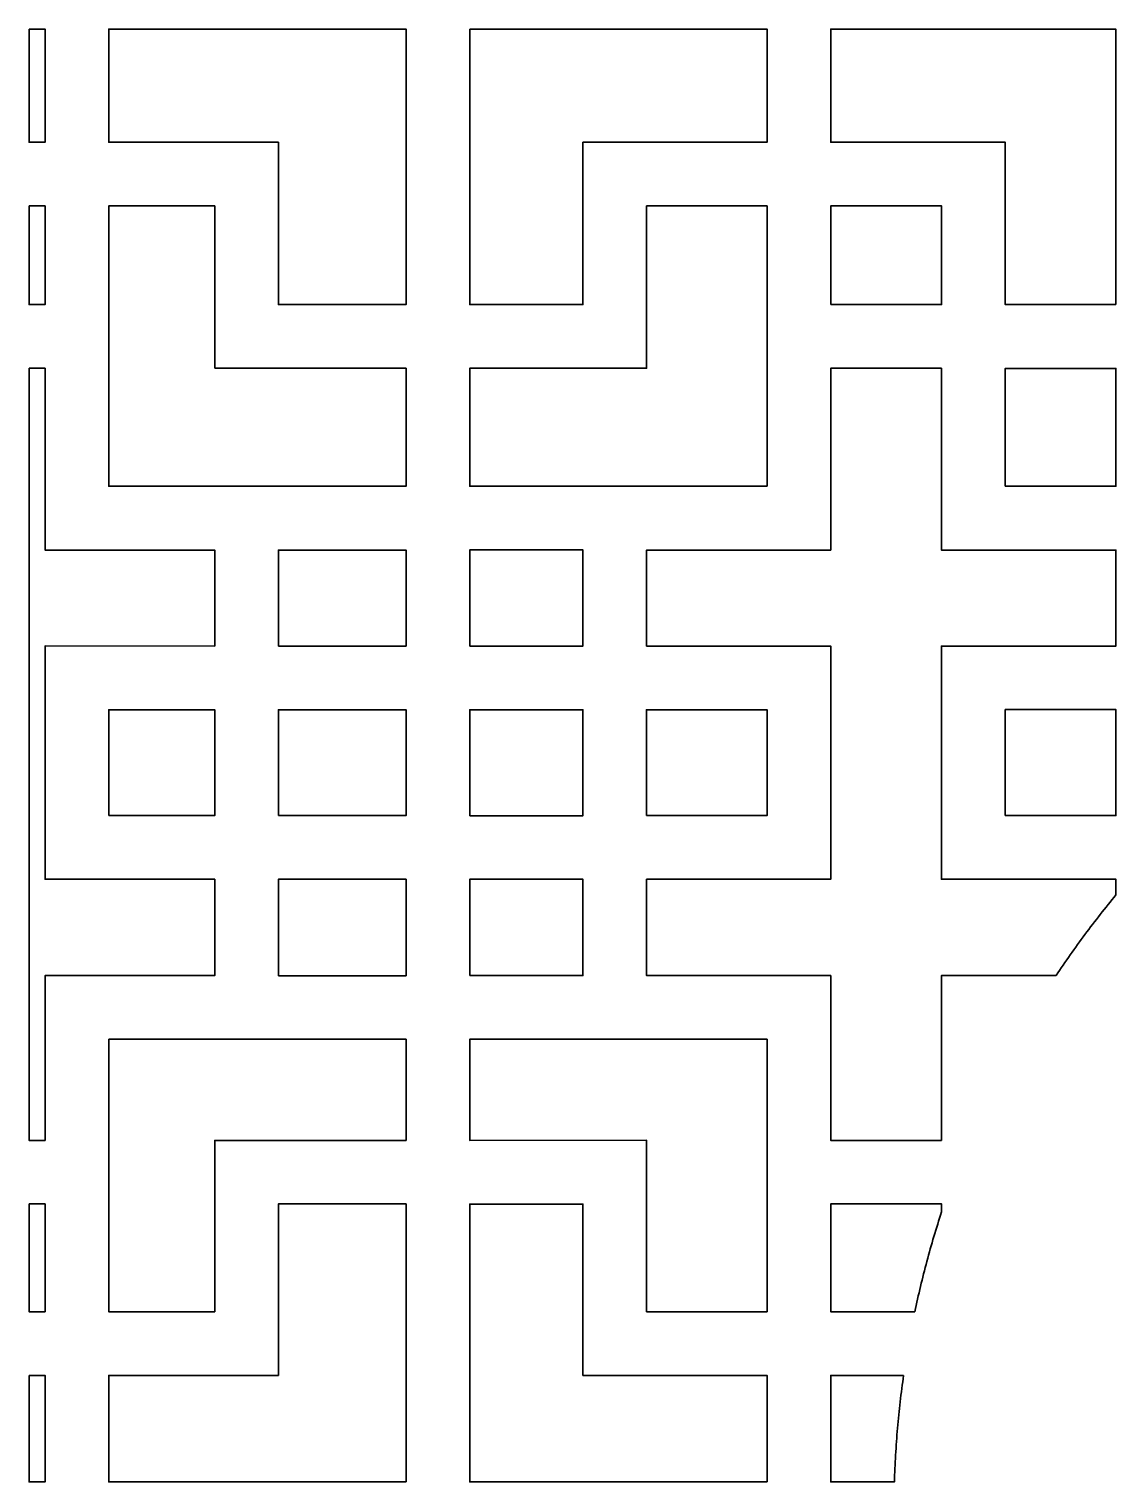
# Model space of a CAD drawing. Header units: centimetres. Extents: x 24 to 482, y -156 to 120.
# Drawn here: x 143.59 to 174.31, y -17.91 to 23.15 of the extents above; entities that cross this region are included whole.
import ezdxf

# ---------------------------------------------------------------- set-up
doc = ezdxf.new("R2010")
doc.units = ezdxf.units.CM
doc.header["$MEASUREMENT"] = 0
doc.layers.add('layer 1', color=7, linetype='Continuous')

msp = doc.modelspace()

# ---------------------------------------------------------------- linework, layer by layer
at = {"layer": 'layer 1', "color": 250, "lineweight": 35}
for points, knots in [([(143.58582, 23.15496), (143.58582, 23.15496), (143.58582, 19.95496), (143.58582, 19.95496), (143.58582, 19.95496), (143.58582, 19.95496), (144.03832, 19.95496), (144.03832, 19.95496), (144.03832, 19.95496), (144.03832, 19.95496), (144.03832, 23.15496), (144.03832, 23.15496), (144.03832, 23.15496), (144.03832, 23.15496), (143.58582, 23.15496), (143.58582, 23.15496)], [0, 0, 0, 0, 0.2, 0.2, 0.2, 0.2, 0.4, 0.4, 0.4, 0.4, 0.6, 0.6, 0.6, 0.6, 1, 1, 1, 1]), ([(150.63332, 19.95496), (150.63332, 19.95496), (150.63332, 15.36496), (150.63332, 15.36496), (150.63332, 15.36496), (150.63332, 15.36496), (154.24332, 15.36496), (154.24332, 15.36496), (154.24332, 15.36496), (154.24332, 15.36496), (154.24332, 23.15496), (154.24332, 23.15496), (154.24332, 23.15496), (154.24332, 23.15496), (145.84082, 23.15496), (145.84082, 23.15496), (145.84082, 23.15496), (145.84082, 23.15496), (145.84082, 19.95496), (145.84082, 19.95496), (145.84082, 19.95496), (145.84082, 19.95496), (150.63332, 19.95496), (150.63332, 19.95496)], [0, 0, 0, 0, 0.14285714, 0.14285714, 0.14285714, 0.14285714, 0.28571429, 0.28571429, 0.28571429, 0.28571429, 0.42857143, 0.42857143, 0.42857143, 0.42857143, 0.57142857, 0.57142857, 0.57142857, 0.57142857, 0.71428571, 0.71428571, 0.71428571, 0.71428571, 1, 1, 1, 1]), ([(156.04582, 23.15496), (156.04582, 23.15496), (156.04582, 15.36496), (156.04582, 15.36496), (156.04582, 15.36496), (156.04582, 15.36496), (159.24331, 15.36496), (159.24331, 15.36496), (159.24331, 15.36496), (159.24331, 15.36496), (159.24331, 19.95496), (159.24331, 19.95496), (159.24331, 19.95496), (159.24331, 19.95496), (164.45082, 19.95496), (164.45082, 19.95496), (164.45082, 19.95496), (164.45082, 19.95496), (164.45082, 23.15496), (164.45082, 23.15496), (164.45082, 23.15496), (164.45082, 23.15496), (156.04582, 23.15496), (156.04582, 23.15496)], [0, 0, 0, 0, 0.14285714, 0.14285714, 0.14285714, 0.14285714, 0.28571429, 0.28571429, 0.28571429, 0.28571429, 0.42857143, 0.42857143, 0.42857143, 0.42857143, 0.57142857, 0.57142857, 0.57142857, 0.57142857, 0.71428571, 0.71428571, 0.71428571, 0.71428571, 1, 1, 1, 1]), ([(174.30832, 15.36746), (174.30832, 15.36746), (171.18332, 15.36746), (171.18332, 15.36746), (171.18332, 15.36746), (171.18332, 15.36746), (171.18332, 19.95496), (171.18332, 19.95496), (171.18332, 19.95496), (171.18332, 19.95496), (166.25082, 19.95496), (166.25082, 19.95496), (166.25082, 19.95496), (166.25082, 19.95496), (166.25082, 23.15496), (166.25082, 23.15496), (166.25082, 23.15496), (166.25082, 23.15496), (174.30832, 23.15496), (174.30832, 23.15496), (174.30832, 23.15496), (174.30832, 23.15496), (174.30832, 15.36746), (174.30832, 15.36746)], [0, 0, 0, 0, 0.14285714, 0.14285714, 0.14285714, 0.14285714, 0.28571429, 0.28571429, 0.28571429, 0.28571429, 0.42857143, 0.42857143, 0.42857143, 0.42857143, 0.57142857, 0.57142857, 0.57142857, 0.57142857, 0.71428571, 0.71428571, 0.71428571, 0.71428571, 1, 1, 1, 1]), ([(143.58582, 18.15496), (143.58582, 18.15496), (143.58582, 15.36746), (143.58582, 15.36746), (143.58582, 15.36746), (143.58582, 15.36746), (144.04082, 15.36746), (144.04082, 15.36746), (144.04082, 15.36746), (144.04082, 15.36746), (144.04082, 18.15496), (144.04082, 18.15496), (144.04082, 18.15496), (144.04082, 18.15496), (143.58582, 18.15496), (143.58582, 18.15496)], [0, 0, 0, 0, 0.2, 0.2, 0.2, 0.2, 0.4, 0.4, 0.4, 0.4, 0.6, 0.6, 0.6, 0.6, 1, 1, 1, 1]), ([(148.83581, 13.56746), (148.83581, 13.56746), (148.83581, 18.15496), (148.83581, 18.15496), (148.83581, 18.15496), (148.83581, 18.15496), (145.83832, 18.15496), (145.83832, 18.15496), (145.83832, 18.15496), (145.83832, 18.15496), (145.83832, 10.22996), (145.83832, 10.22996), (145.83832, 10.22996), (145.83832, 10.22996), (154.24582, 10.22996), (154.24582, 10.22996), (154.24582, 10.22996), (154.24582, 10.22996), (154.24582, 13.56746), (154.24582, 13.56746), (154.24582, 13.56746), (154.24582, 13.56746), (148.83581, 13.56746), (148.83581, 13.56746)], [0, 0, 0, 0, 0.14285714, 0.14285714, 0.14285714, 0.14285714, 0.28571429, 0.28571429, 0.28571429, 0.28571429, 0.42857143, 0.42857143, 0.42857143, 0.42857143, 0.57142857, 0.57142857, 0.57142857, 0.57142857, 0.71428571, 0.71428571, 0.71428571, 0.71428571, 1, 1, 1, 1]), ([(164.44832, 10.22996), (164.44832, 10.22996), (156.04582, 10.22996), (156.04582, 10.22996), (156.04582, 10.22996), (156.04582, 10.22996), (156.04582, 13.56746), (156.04582, 13.56746), (156.04582, 13.56746), (156.04582, 13.56746), (161.04582, 13.56746), (161.04582, 13.56746), (161.04582, 13.56746), (161.04582, 13.56746), (161.04582, 18.15496), (161.04582, 18.15496), (161.04582, 18.15496), (161.04582, 18.15496), (164.44832, 18.15496), (164.44832, 18.15496), (164.44832, 18.15496), (164.44832, 18.15496), (164.44832, 10.22996), (164.44832, 10.22996)], [0, 0, 0, 0, 0.14285714, 0.14285714, 0.14285714, 0.14285714, 0.28571429, 0.28571429, 0.28571429, 0.28571429, 0.42857143, 0.42857143, 0.42857143, 0.42857143, 0.57142857, 0.57142857, 0.57142857, 0.57142857, 0.71428571, 0.71428571, 0.71428571, 0.71428571, 1, 1, 1, 1]), ([(166.25082, 15.36496), (166.25082, 15.36496), (169.38332, 15.36496), (169.38332, 15.36496), (169.38332, 15.36496), (169.38332, 15.36496), (169.38332, 18.15496), (169.38332, 18.15496), (169.38332, 18.15496), (169.38332, 18.15496), (166.25082, 18.15496), (166.25082, 18.15496), (166.25082, 18.15496), (166.25082, 18.15496), (166.25082, 15.36496), (166.25082, 15.36496)], [0, 0, 0, 0, 0.2, 0.2, 0.2, 0.2, 0.4, 0.4, 0.4, 0.4, 0.6, 0.6, 0.6, 0.6, 1, 1, 1, 1]), ([(143.58582, 13.56496), (143.58582, 13.56496), (144.03832, 13.56496), (144.03832, 13.56496), (144.03832, 13.56496), (144.03832, 13.56496), (144.03832, 8.42746), (144.03832, 8.42746), (144.03832, 8.42746), (144.03832, 8.42746), (148.83581, 8.42746), (148.83581, 8.42746), (148.83581, 8.42746), (148.83581, 8.42746), (148.83581, 5.71496), (148.83581, 5.71496), (148.83581, 5.71496), (148.83581, 5.71496), (144.03832, 5.71746), (144.03832, 5.71746), (144.03832, 5.71746), (144.03832, 5.71746), (144.03832, -0.87754), (144.03832, -0.87754), (144.03832, -0.87754), (144.03832, -0.87754), (148.83581, -0.87754), (148.83581, -0.87754), (148.83581, -0.87754), (148.83581, -0.87754), (148.83581, -3.59754), (148.83581, -3.59754), (148.83581, -3.59754), (148.83581, -3.59754), (144.03832, -3.59754), (144.03832, -3.59754), (144.03832, -3.59754), (144.03832, -3.59754), (144.03832, -8.26004), (144.03832, -8.26004), (144.03832, -8.26004), (144.03832, -8.26004), (143.58582, -8.26004), (143.58582, -8.26004), (143.58582, -8.26004), (143.58582, -8.26004), (143.58582, 13.56496), (143.58582, 13.56496)], [0, 0, 0, 0, 0.07692308, 0.07692308, 0.07692308, 0.07692308, 0.15384615, 0.15384615, 0.15384615, 0.15384615, 0.23076923, 0.23076923, 0.23076923, 0.23076923, 0.30769231, 0.30769231, 0.30769231, 0.30769231, 0.38461538, 0.38461538, 0.38461538, 0.38461538, 0.46153846, 0.46153846, 0.46153846, 0.46153846, 0.53846154, 0.53846154, 0.53846154, 0.53846154, 0.61538462, 0.61538462, 0.61538462, 0.61538462, 0.69230769, 0.69230769, 0.69230769, 0.69230769, 0.76923077, 0.76923077, 0.76923077, 0.76923077, 0.84615385, 0.84615385, 0.84615385, 0.84615385, 1, 1, 1, 1]), ([(172.62082, -3.60004), (172.62082, -3.60004), (169.37832, -3.59754), (169.37832, -3.59754), (169.37832, -3.59754), (169.37832, -3.59754), (169.37832, -8.26004), (169.37832, -8.26004), (169.37832, -8.26004), (169.37832, -8.26004), (166.25082, -8.26004), (166.25082, -8.26004), (166.25082, -8.26004), (166.25082, -8.26004), (166.25082, -3.59754), (166.25082, -3.59754), (166.25082, -3.59754), (166.25082, -3.59754), (161.04582, -3.60004), (161.04582, -3.60004), (161.04582, -3.60004), (161.04582, -3.60004), (161.04582, -0.87754), (161.04582, -0.87754), (161.04582, -0.87754), (161.04582, -0.87754), (166.25082, -0.87754), (166.25082, -0.87754), (166.25082, -0.87754), (166.25082, -0.87754), (166.25082, 5.71496), (166.25082, 5.71496), (166.25082, 5.71496), (166.25082, 5.71496), (161.04582, 5.71496), (161.04582, 5.71496), (161.04582, 5.71496), (161.04582, 5.71496), (161.04582, 8.42746), (161.04582, 8.42746), (161.04582, 8.42746), (161.04582, 8.42746), (166.25082, 8.42746), (166.25082, 8.42746), (166.25082, 8.42746), (166.25082, 8.42746), (166.25082, 13.56496), (166.25082, 13.56496), (166.25082, 13.56496), (166.25082, 13.56496), (169.37832, 13.56496), (169.37832, 13.56496), (169.37832, 13.56496), (169.37832, 13.56496), (169.37832, 8.42746), (169.37832, 8.42746), (169.37832, 8.42746), (169.37832, 8.42746), (174.31332, 8.42746), (174.31332, 8.42746), (174.31332, 8.42746), (174.31332, 8.42746), (174.31332, 5.71496), (174.31332, 5.71496), (174.31332, 5.71496), (174.31332, 5.71496), (169.37832, 5.71496), (169.37832, 5.71496), (169.37832, 5.71496), (169.37832, 5.71496), (169.37832, -0.87754), (169.37832, -0.87754), (169.37832, -0.87754), (169.37832, -0.87754), (174.31332, -0.87754), (174.31332, -0.87754), (174.31332, -0.87754), (174.31332, -0.87754), (174.31332, -1.31754), (174.31332, -1.31754), (174.31332, -1.31754), (174.31332, -1.31754), (174.31332, -1.31754), (174.31332, -1.31754), (174.31332, -1.31754), (174.31332, -1.31754), (174.25832, -1.38504), (174.25832, -1.38504), (174.25832, -1.38504), (174.25832, -1.38504), (174.20082, -1.45504), (174.20082, -1.45504), (174.20082, -1.45504), (174.20082, -1.45504), (174.14582, -1.52254), (174.14582, -1.52254), (174.14582, -1.52254), (174.14582, -1.52254), (174.09082, -1.59254), (174.09082, -1.59254), (174.09082, -1.59254), (174.09082, -1.59254), (174.03582, -1.66254), (174.03582, -1.66254), (174.03582, -1.66254), (174.03582, -1.66254), (173.97832, -1.73254), (173.97832, -1.73254), (173.97832, -1.73254), (173.97832, -1.73254), (173.92331, -1.80004), (173.92331, -1.80004), (173.92331, -1.80004), (173.92331, -1.80004), (173.86832, -1.87004), (173.86832, -1.87004), (173.86832, -1.87004), (173.86832, -1.87004), (173.81582, -1.94004), (173.81582, -1.94004), (173.81582, -1.94004), (173.81582, -1.94004), (173.76081, -2.01004), (173.76081, -2.01004), (173.76081, -2.01004), (173.76081, -2.01004), (173.70582, -2.08254), (173.70582, -2.08254), (173.70582, -2.08254), (173.70582, -2.08254), (173.65332, -2.15254), (173.65332, -2.15254), (173.65332, -2.15254), (173.65332, -2.15254), (173.59832, -2.22254), (173.59832, -2.22254), (173.59832, -2.22254), (173.59832, -2.22254), (173.54582, -2.29254), (173.54582, -2.29254), (173.54582, -2.29254), (173.54582, -2.29254), (173.49082, -2.36504), (173.49082, -2.36504), (173.49082, -2.36504), (173.49082, -2.36504), (173.43832, -2.43504), (173.43832, -2.43504), (173.43832, -2.43504), (173.43832, -2.43504), (173.38582, -2.50754), (173.38582, -2.50754), (173.38582, -2.50754), (173.38582, -2.50754), (173.33332, -2.58004), (173.33332, -2.58004), (173.33332, -2.58004), (173.33332, -2.58004), (173.28082, -2.65004), (173.28082, -2.65004), (173.28082, -2.65004), (173.28082, -2.65004), (173.22832, -2.72254), (173.22832, -2.72254), (173.22832, -2.72254), (173.22832, -2.72254), (173.17582, -2.79504), (173.17582, -2.79504), (173.17582, -2.79504), (173.17582, -2.79504), (173.12581, -2.86754), (173.12581, -2.86754), (173.12581, -2.86754), (173.12581, -2.86754), (173.07332, -2.94004), (173.07332, -2.94004), (173.07332, -2.94004), (173.07332, -2.94004), (173.02332, -3.01254), (173.02332, -3.01254), (173.02332, -3.01254), (173.02332, -3.01254), (172.97081, -3.08504), (172.97081, -3.08504), (172.97081, -3.08504), (172.97081, -3.08504), (172.92082, -3.15754), (172.92082, -3.15754), (172.92082, -3.15754), (172.92082, -3.15754), (172.87082, -3.23254), (172.87082, -3.23254), (172.87082, -3.23254), (172.87082, -3.23254), (172.81832, -3.30504), (172.81832, -3.30504), (172.81832, -3.30504), (172.81832, -3.30504), (172.76832, -3.37754), (172.76832, -3.37754), (172.76832, -3.37754), (172.76832, -3.37754), (172.71832, -3.45254), (172.71832, -3.45254), (172.71832, -3.45254), (172.71832, -3.45254), (172.67082, -3.52504), (172.67082, -3.52504), (172.67082, -3.52504), (172.67082, -3.52504), (172.62082, -3.60004), (172.62082, -3.60004)], [0, 0, 0, 0, 0.01851852, 0.01851852, 0.01851852, 0.01851852, 0.03703704, 0.03703704, 0.03703704, 0.03703704, 0.05555556, 0.05555556, 0.05555556, 0.05555556, 0.07407407, 0.07407407, 0.07407407, 0.07407407, 0.09259259, 0.09259259, 0.09259259, 0.09259259, 0.11111111, 0.11111111, 0.11111111, 0.11111111, 0.12962963, 0.12962963, 0.12962963, 0.12962963, 0.14814815, 0.14814815, 0.14814815, 0.14814815, 0.16666667, 0.16666667, 0.16666667, 0.16666667, 0.18518519, 0.18518519, 0.18518519, 0.18518519, 0.2037037, 0.2037037, 0.2037037, 0.2037037, 0.22222222, 0.22222222, 0.22222222, 0.22222222, 0.24074074, 0.24074074, 0.24074074, 0.24074074, 0.25925926, 0.25925926, 0.25925926, 0.25925926, 0.27777778, 0.27777778, 0.27777778, 0.27777778, 0.2962963, 0.2962963, 0.2962963, 0.2962963, 0.31481481, 0.31481481, 0.31481481, 0.31481481, 0.33333333, 0.33333333, 0.33333333, 0.33333333, 0.35185185, 0.35185185, 0.35185185, 0.35185185, 0.37037037, 0.37037037, 0.37037037, 0.37037037, 0.38888889, 0.38888889, 0.38888889, 0.38888889, 0.40740741, 0.40740741, 0.40740741, 0.40740741, 0.42592593, 0.42592593, 0.42592593, 0.42592593, 0.44444444, 0.44444444, 0.44444444, 0.44444444, 0.46296296, 0.46296296, 0.46296296, 0.46296296, 0.48148148, 0.48148148, 0.48148148, 0.48148148, 0.5, 0.5, 0.5, 0.5, 0.51851852, 0.51851852, 0.51851852, 0.51851852, 0.53703704, 0.53703704, 0.53703704, 0.53703704, 0.55555556, 0.55555556, 0.55555556, 0.55555556, 0.57407407, 0.57407407, 0.57407407, 0.57407407, 0.59259259, 0.59259259, 0.59259259, 0.59259259, 0.61111111, 0.61111111, 0.61111111, 0.61111111, 0.62962963, 0.62962963, 0.62962963, 0.62962963, 0.64814815, 0.64814815, 0.64814815, 0.64814815, 0.66666667, 0.66666667, 0.66666667, 0.66666667, 0.68518519, 0.68518519, 0.68518519, 0.68518519, 0.7037037, 0.7037037, 0.7037037, 0.7037037, 0.72222222, 0.72222222, 0.72222222, 0.72222222, 0.74074074, 0.74074074, 0.74074074, 0.74074074, 0.75925926, 0.75925926, 0.75925926, 0.75925926, 0.77777778, 0.77777778, 0.77777778, 0.77777778, 0.7962963, 0.7962963, 0.7962963, 0.7962963, 0.81481481, 0.81481481, 0.81481481, 0.81481481, 0.83333333, 0.83333333, 0.83333333, 0.83333333, 0.85185185, 0.85185185, 0.85185185, 0.85185185, 0.87037037, 0.87037037, 0.87037037, 0.87037037, 0.88888889, 0.88888889, 0.88888889, 0.88888889, 0.90740741, 0.90740741, 0.90740741, 0.90740741, 0.92592593, 0.92592593, 0.92592593, 0.92592593, 0.94444444, 0.94444444, 0.94444444, 0.94444444, 0.96296296, 0.96296296, 0.96296296, 0.96296296, 1, 1, 1, 1]), ([(171.18332, 10.22996), (171.18332, 10.22996), (174.31332, 10.22996), (174.31332, 10.22996), (174.31332, 10.22996), (174.31332, 10.22996), (174.31332, 13.56246), (174.31332, 13.56246), (174.31332, 13.56246), (174.31332, 13.56246), (171.18332, 13.56246), (171.18332, 13.56246), (171.18332, 13.56246), (171.18332, 13.56246), (171.18332, 10.22996), (171.18332, 10.22996)], [0, 0, 0, 0, 0.2, 0.2, 0.2, 0.2, 0.4, 0.4, 0.4, 0.4, 0.6, 0.6, 0.6, 0.6, 1, 1, 1, 1]), ([(150.63332, 5.71496), (150.63332, 5.71496), (154.24582, 5.71496), (154.24582, 5.71496), (154.24582, 5.71496), (154.24582, 5.71496), (154.24582, 8.42746), (154.24582, 8.42746), (154.24582, 8.42746), (154.24582, 8.42746), (150.63332, 8.42746), (150.63332, 8.42746), (150.63332, 8.42746), (150.63332, 8.42746), (150.63332, 5.71496), (150.63332, 5.71496)], [0, 0, 0, 0, 0.2, 0.2, 0.2, 0.2, 0.4, 0.4, 0.4, 0.4, 0.6, 0.6, 0.6, 0.6, 1, 1, 1, 1]), ([(156.04582, 5.71496), (156.04582, 5.71496), (159.24582, 5.71496), (159.24582, 5.71496), (159.24582, 5.71496), (159.24582, 5.71496), (159.24582, 8.42996), (159.24582, 8.42996), (159.24582, 8.42996), (159.24582, 8.42996), (156.04582, 8.42996), (156.04582, 8.42996), (156.04582, 8.42996), (156.04582, 8.42996), (156.04582, 5.71496), (156.04582, 5.71496)], [0, 0, 0, 0, 0.2, 0.2, 0.2, 0.2, 0.4, 0.4, 0.4, 0.4, 0.6, 0.6, 0.6, 0.6, 1, 1, 1, 1]), ([(145.83832, 0.92246), (145.83832, 0.92246), (148.83331, 0.92246), (148.83331, 0.92246), (148.83331, 0.92246), (148.83331, 0.92246), (148.83331, 3.91496), (148.83331, 3.91496), (148.83331, 3.91496), (148.83331, 3.91496), (145.83832, 3.91496), (145.83832, 3.91496), (145.83832, 3.91496), (145.83832, 3.91496), (145.83832, 0.92246), (145.83832, 0.92246)], [0, 0, 0, 0, 0.2, 0.2, 0.2, 0.2, 0.4, 0.4, 0.4, 0.4, 0.6, 0.6, 0.6, 0.6, 1, 1, 1, 1]), ([(150.63332, 0.92246), (150.63332, 0.92246), (154.24582, 0.92246), (154.24582, 0.92246), (154.24582, 0.92246), (154.24582, 0.92246), (154.24582, 3.91496), (154.24582, 3.91496), (154.24582, 3.91496), (154.24582, 3.91496), (150.63332, 3.91496), (150.63332, 3.91496), (150.63332, 3.91496), (150.63332, 3.91496), (150.63332, 0.92246), (150.63332, 0.92246)], [0, 0, 0, 0, 0.2, 0.2, 0.2, 0.2, 0.4, 0.4, 0.4, 0.4, 0.6, 0.6, 0.6, 0.6, 1, 1, 1, 1]), ([(156.04582, 0.91996), (156.04582, 0.91996), (159.24582, 0.91996), (159.24582, 0.91996), (159.24582, 0.91996), (159.24582, 0.91996), (159.24582, 3.91496), (159.24582, 3.91496), (159.24582, 3.91496), (159.24582, 3.91496), (156.04582, 3.91496), (156.04582, 3.91496), (156.04582, 3.91496), (156.04582, 3.91496), (156.04582, 0.91996), (156.04582, 0.91996)], [0, 0, 0, 0, 0.2, 0.2, 0.2, 0.2, 0.4, 0.4, 0.4, 0.4, 0.6, 0.6, 0.6, 0.6, 1, 1, 1, 1]), ([(161.04082, 0.92496), (161.04082, 0.92496), (164.44832, 0.92496), (164.44832, 0.92496), (164.44832, 0.92496), (164.44832, 0.92496), (164.44832, 3.91496), (164.44832, 3.91496), (164.44832, 3.91496), (164.44832, 3.91496), (161.04082, 3.91496), (161.04082, 3.91496), (161.04082, 3.91496), (161.04082, 3.91496), (161.04082, 0.92496), (161.04082, 0.92496)], [0, 0, 0, 0, 0.2, 0.2, 0.2, 0.2, 0.4, 0.4, 0.4, 0.4, 0.6, 0.6, 0.6, 0.6, 1, 1, 1, 1]), ([(171.18332, 0.92246), (171.18332, 0.92246), (174.31332, 0.92246), (174.31332, 0.92246), (174.31332, 0.92246), (174.31332, 0.92246), (174.31332, 3.91746), (174.31332, 3.91746), (174.31332, 3.91746), (174.31332, 3.91746), (171.18332, 3.91746), (171.18332, 3.91746), (171.18332, 3.91746), (171.18332, 3.91746), (171.18332, 0.92246), (171.18332, 0.92246)], [0, 0, 0, 0, 0.2, 0.2, 0.2, 0.2, 0.4, 0.4, 0.4, 0.4, 0.6, 0.6, 0.6, 0.6, 1, 1, 1, 1]), ([(150.63582, -3.60254), (150.63582, -3.60254), (154.24582, -3.60254), (154.24582, -3.60254), (154.24582, -3.60254), (154.24582, -3.60254), (154.24582, -0.87754), (154.24582, -0.87754), (154.24582, -0.87754), (154.24582, -0.87754), (150.63582, -0.87754), (150.63582, -0.87754), (150.63582, -0.87754), (150.63582, -0.87754), (150.63582, -3.60254), (150.63582, -3.60254)], [0, 0, 0, 0, 0.2, 0.2, 0.2, 0.2, 0.4, 0.4, 0.4, 0.4, 0.6, 0.6, 0.6, 0.6, 1, 1, 1, 1]), ([(156.04582, -3.60004), (156.04582, -3.60004), (159.24582, -3.60004), (159.24582, -3.60004), (159.24582, -3.60004), (159.24582, -3.60004), (159.24582, -0.87754), (159.24582, -0.87754), (159.24582, -0.87754), (159.24582, -0.87754), (156.04582, -0.87754), (156.04582, -0.87754), (156.04582, -0.87754), (156.04582, -0.87754), (156.04582, -3.60004), (156.04582, -3.60004)], [0, 0, 0, 0, 0.2, 0.2, 0.2, 0.2, 0.4, 0.4, 0.4, 0.4, 0.6, 0.6, 0.6, 0.6, 1, 1, 1, 1]), ([(145.84082, -5.40004), (145.84082, -5.40004), (145.84082, -13.10254), (145.84082, -13.10254), (145.84082, -13.10254), (145.84082, -13.10254), (148.83331, -13.10254), (148.83331, -13.10254), (148.83331, -13.10254), (148.83331, -13.10254), (148.83331, -8.25754), (148.83331, -8.25754), (148.83331, -8.25754), (148.83331, -8.25754), (154.24582, -8.25754), (154.24582, -8.25754), (154.24582, -8.25754), (154.24582, -8.25754), (154.24582, -5.40004), (154.24582, -5.40004), (154.24582, -5.40004), (154.24582, -5.40004), (145.84082, -5.40004), (145.84082, -5.40004)], [0, 0, 0, 0, 0.14285714, 0.14285714, 0.14285714, 0.14285714, 0.28571429, 0.28571429, 0.28571429, 0.28571429, 0.42857143, 0.42857143, 0.42857143, 0.42857143, 0.57142857, 0.57142857, 0.57142857, 0.57142857, 0.71428571, 0.71428571, 0.71428571, 0.71428571, 1, 1, 1, 1]), ([(164.44832, -5.40004), (164.44832, -5.40004), (164.44832, -13.10254), (164.44832, -13.10254), (164.44832, -13.10254), (164.44832, -13.10254), (161.04582, -13.10254), (161.04582, -13.10254), (161.04582, -13.10254), (161.04582, -13.10254), (161.04582, -8.25504), (161.04582, -8.25504), (161.04582, -8.25504), (161.04582, -8.25504), (156.04582, -8.26004), (156.04582, -8.26004), (156.04582, -8.26004), (156.04582, -8.26004), (156.04582, -5.40004), (156.04582, -5.40004), (156.04582, -5.40004), (156.04582, -5.40004), (164.44832, -5.40004), (164.44832, -5.40004)], [0, 0, 0, 0, 0.14285714, 0.14285714, 0.14285714, 0.14285714, 0.28571429, 0.28571429, 0.28571429, 0.28571429, 0.42857143, 0.42857143, 0.42857143, 0.42857143, 0.57142857, 0.57142857, 0.57142857, 0.57142857, 0.71428571, 0.71428571, 0.71428571, 0.71428571, 1, 1, 1, 1]), ([(143.58582, -10.05504), (143.58582, -10.05504), (144.04082, -10.05504), (144.04082, -10.05504), (144.04082, -10.05504), (144.04082, -10.05504), (144.04082, -13.10254), (144.04082, -13.10254), (144.04082, -13.10254), (144.04082, -13.10254), (143.58582, -13.10254), (143.58582, -13.10254), (143.58582, -13.10254), (143.58582, -13.10254), (143.58582, -10.05504), (143.58582, -10.05504)], [0, 0, 0, 0, 0.2, 0.2, 0.2, 0.2, 0.4, 0.4, 0.4, 0.4, 0.6, 0.6, 0.6, 0.6, 1, 1, 1, 1]), ([(154.24582, -17.91254), (154.24582, -17.91254), (145.84082, -17.91254), (145.84082, -17.91254), (145.84082, -17.91254), (145.84082, -17.91254), (145.84082, -14.90254), (145.84082, -14.90254), (145.84082, -14.90254), (145.84082, -14.90254), (150.63332, -14.90254), (150.63332, -14.90254), (150.63332, -14.90254), (150.63332, -14.90254), (150.63332, -10.05504), (150.63332, -10.05504), (150.63332, -10.05504), (150.63332, -10.05504), (154.24582, -10.05504), (154.24582, -10.05504), (154.24582, -10.05504), (154.24582, -10.05504), (154.24582, -17.91254), (154.24582, -17.91254)], [0, 0, 0, 0, 0.14285714, 0.14285714, 0.14285714, 0.14285714, 0.28571429, 0.28571429, 0.28571429, 0.28571429, 0.42857143, 0.42857143, 0.42857143, 0.42857143, 0.57142857, 0.57142857, 0.57142857, 0.57142857, 0.71428571, 0.71428571, 0.71428571, 0.71428571, 1, 1, 1, 1]), ([(164.44832, -17.91254), (164.44832, -17.91254), (164.44832, -14.90254), (164.44832, -14.90254), (164.44832, -14.90254), (164.44832, -14.90254), (159.24582, -14.90254), (159.24582, -14.90254), (159.24582, -14.90254), (159.24582, -14.90254), (159.24582, -10.05754), (159.24582, -10.05754), (159.24582, -10.05754), (159.24582, -10.05754), (156.04582, -10.05754), (156.04582, -10.05754), (156.04582, -10.05754), (156.04582, -10.05754), (156.04582, -17.91254), (156.04582, -17.91254), (156.04582, -17.91254), (156.04582, -17.91254), (164.44832, -17.91254), (164.44832, -17.91254)], [0, 0, 0, 0, 0.14285714, 0.14285714, 0.14285714, 0.14285714, 0.28571429, 0.28571429, 0.28571429, 0.28571429, 0.42857143, 0.42857143, 0.42857143, 0.42857143, 0.57142857, 0.57142857, 0.57142857, 0.57142857, 0.71428571, 0.71428571, 0.71428571, 0.71428571, 1, 1, 1, 1]), ([(168.62832, -13.10254), (168.62832, -13.10254), (166.25082, -13.10254), (166.25082, -13.10254), (166.25082, -13.10254), (166.25082, -13.10254), (166.25082, -10.05504), (166.25082, -10.05504), (166.25082, -10.05504), (166.25082, -10.05504), (169.38332, -10.05504), (169.38332, -10.05504), (169.38332, -10.05504), (169.38332, -10.05504), (169.38332, -10.28004), (169.38332, -10.28004), (169.38332, -10.28004), (169.38332, -10.28004), (169.38332, -10.28004), (169.38332, -10.28004), (169.38332, -10.28004), (169.38332, -10.28004), (169.35582, -10.36754), (169.35582, -10.36754), (169.35582, -10.36754), (169.35582, -10.36754), (169.32832, -10.45504), (169.32832, -10.45504), (169.32832, -10.45504), (169.32832, -10.45504), (169.30082, -10.54004), (169.30082, -10.54004), (169.30082, -10.54004), (169.30082, -10.54004), (169.27332, -10.62754), (169.27332, -10.62754), (169.27332, -10.62754), (169.27332, -10.62754), (169.24582, -10.71504), (169.24582, -10.71504), (169.24582, -10.71504), (169.24582, -10.71504), (169.21832, -10.80004), (169.21832, -10.80004), (169.21832, -10.80004), (169.21832, -10.80004), (169.19332, -10.88754), (169.19332, -10.88754), (169.19332, -10.88754), (169.19332, -10.88754), (169.16582, -10.97504), (169.16582, -10.97504), (169.16582, -10.97504), (169.16582, -10.97504), (169.14082, -11.06254), (169.14082, -11.06254), (169.14082, -11.06254), (169.14082, -11.06254), (169.11582, -11.15004), (169.11582, -11.15004), (169.11582, -11.15004), (169.11582, -11.15004), (169.09082, -11.23754), (169.09082, -11.23754), (169.09082, -11.23754), (169.09082, -11.23754), (169.06582, -11.32504), (169.06582, -11.32504), (169.06582, -11.32504), (169.06582, -11.32504), (169.04082, -11.41254), (169.04082, -11.41254), (169.04082, -11.41254), (169.04082, -11.41254), (169.01582, -11.50004), (169.01582, -11.50004), (169.01582, -11.50004), (169.01582, -11.50004), (168.99332, -11.58754), (168.99332, -11.58754), (168.99332, -11.58754), (168.99332, -11.58754), (168.96832, -11.67754), (168.96832, -11.67754), (168.96832, -11.67754), (168.96832, -11.67754), (168.94582, -11.76504), (168.94582, -11.76504), (168.94582, -11.76504), (168.94582, -11.76504), (168.92331, -11.85254), (168.92331, -11.85254), (168.92331, -11.85254), (168.92331, -11.85254), (168.89832, -11.94254), (168.89832, -11.94254), (168.89832, -11.94254), (168.89832, -11.94254), (168.87582, -12.03004), (168.87582, -12.03004), (168.87582, -12.03004), (168.87582, -12.03004), (168.85332, -12.12004), (168.85332, -12.12004), (168.85332, -12.12004), (168.85332, -12.12004), (168.83332, -12.20754), (168.83332, -12.20754), (168.83332, -12.20754), (168.83332, -12.20754), (168.81082, -12.29754), (168.81082, -12.29754), (168.81082, -12.29754), (168.81082, -12.29754), (168.78832, -12.38504), (168.78832, -12.38504), (168.78832, -12.38504), (168.78832, -12.38504), (168.76831, -12.47504), (168.76831, -12.47504), (168.76831, -12.47504), (168.76831, -12.47504), (168.74832, -12.56504), (168.74832, -12.56504), (168.74832, -12.56504), (168.74832, -12.56504), (168.72582, -12.65254), (168.72582, -12.65254), (168.72582, -12.65254), (168.72582, -12.65254), (168.70582, -12.74254), (168.70582, -12.74254), (168.70582, -12.74254), (168.70582, -12.74254), (168.68581, -12.83254), (168.68581, -12.83254), (168.68581, -12.83254), (168.68581, -12.83254), (168.66582, -12.92254), (168.66582, -12.92254), (168.66582, -12.92254), (168.66582, -12.92254), (168.64832, -13.01254), (168.64832, -13.01254), (168.64832, -13.01254), (168.64832, -13.01254), (168.62832, -13.10254), (168.62832, -13.10254)], [0, 0, 0, 0, 0.02631579, 0.02631579, 0.02631579, 0.02631579, 0.05263158, 0.05263158, 0.05263158, 0.05263158, 0.07894737, 0.07894737, 0.07894737, 0.07894737, 0.10526316, 0.10526316, 0.10526316, 0.10526316, 0.13157895, 0.13157895, 0.13157895, 0.13157895, 0.15789474, 0.15789474, 0.15789474, 0.15789474, 0.18421053, 0.18421053, 0.18421053, 0.18421053, 0.21052632, 0.21052632, 0.21052632, 0.21052632, 0.23684211, 0.23684211, 0.23684211, 0.23684211, 0.26315789, 0.26315789, 0.26315789, 0.26315789, 0.28947368, 0.28947368, 0.28947368, 0.28947368, 0.31578947, 0.31578947, 0.31578947, 0.31578947, 0.34210526, 0.34210526, 0.34210526, 0.34210526, 0.36842105, 0.36842105, 0.36842105, 0.36842105, 0.39473684, 0.39473684, 0.39473684, 0.39473684, 0.42105263, 0.42105263, 0.42105263, 0.42105263, 0.44736842, 0.44736842, 0.44736842, 0.44736842, 0.47368421, 0.47368421, 0.47368421, 0.47368421, 0.5, 0.5, 0.5, 0.5, 0.52631579, 0.52631579, 0.52631579, 0.52631579, 0.55263158, 0.55263158, 0.55263158, 0.55263158, 0.57894737, 0.57894737, 0.57894737, 0.57894737, 0.60526316, 0.60526316, 0.60526316, 0.60526316, 0.63157895, 0.63157895, 0.63157895, 0.63157895, 0.65789474, 0.65789474, 0.65789474, 0.65789474, 0.68421053, 0.68421053, 0.68421053, 0.68421053, 0.71052632, 0.71052632, 0.71052632, 0.71052632, 0.73684211, 0.73684211, 0.73684211, 0.73684211, 0.76315789, 0.76315789, 0.76315789, 0.76315789, 0.78947368, 0.78947368, 0.78947368, 0.78947368, 0.81578947, 0.81578947, 0.81578947, 0.81578947, 0.84210526, 0.84210526, 0.84210526, 0.84210526, 0.86842105, 0.86842105, 0.86842105, 0.86842105, 0.89473684, 0.89473684, 0.89473684, 0.89473684, 0.92105263, 0.92105263, 0.92105263, 0.92105263, 0.94736842, 0.94736842, 0.94736842, 0.94736842, 1, 1, 1, 1]), ([(143.58582, -14.90254), (143.58582, -14.90254), (144.04082, -14.90004), (144.04082, -14.90004), (144.04082, -14.90004), (144.04082, -14.90004), (144.04082, -17.91254), (144.04082, -17.91254), (144.04082, -17.91254), (144.04082, -17.91254), (143.58582, -17.91254), (143.58582, -17.91254), (143.58582, -17.91254), (143.58582, -17.91254), (143.58582, -14.90254), (143.58582, -14.90254)], [0, 0, 0, 0, 0.2, 0.2, 0.2, 0.2, 0.4, 0.4, 0.4, 0.4, 0.6, 0.6, 0.6, 0.6, 1, 1, 1, 1]), ([(168.31082, -14.90004), (168.31082, -14.90004), (166.25082, -14.90004), (166.25082, -14.90004), (166.25082, -14.90004), (166.25082, -14.90004), (166.25082, -17.91254), (166.25082, -17.91254), (166.25082, -17.91254), (166.25082, -17.91254), (168.04831, -17.91254), (168.04831, -17.91254), (168.04831, -17.91254), (168.04831, -17.91254), (168.04831, -17.91254), (168.04831, -17.91254), (168.04831, -17.91254), (168.04831, -17.91254), (168.05331, -17.81754), (168.05331, -17.81754), (168.05331, -17.81754), (168.05331, -17.81754), (168.05582, -17.72254), (168.05582, -17.72254), (168.05582, -17.72254), (168.05582, -17.72254), (168.06082, -17.62754), (168.06082, -17.62754), (168.06082, -17.62754), (168.06082, -17.62754), (168.06332, -17.53254), (168.06332, -17.53254), (168.06332, -17.53254), (168.06332, -17.53254), (168.06832, -17.43754), (168.06832, -17.43754), (168.06832, -17.43754), (168.06832, -17.43754), (168.07332, -17.34254), (168.07332, -17.34254), (168.07332, -17.34254), (168.07332, -17.34254), (168.07832, -17.24754), (168.07832, -17.24754), (168.07832, -17.24754), (168.07832, -17.24754), (168.08332, -17.15254), (168.08332, -17.15254), (168.08332, -17.15254), (168.08332, -17.15254), (168.09082, -17.05754), (168.09082, -17.05754), (168.09082, -17.05754), (168.09082, -17.05754), (168.09582, -16.96254), (168.09582, -16.96254), (168.09582, -16.96254), (168.09582, -16.96254), (168.10332, -16.86754), (168.10332, -16.86754), (168.10332, -16.86754), (168.10332, -16.86754), (168.10832, -16.77254), (168.10832, -16.77254), (168.10832, -16.77254), (168.10832, -16.77254), (168.11582, -16.67754), (168.11582, -16.67754), (168.11582, -16.67754), (168.11582, -16.67754), (168.12331, -16.58504), (168.12331, -16.58504), (168.12331, -16.58504), (168.12331, -16.58504), (168.13081, -16.49004), (168.13081, -16.49004), (168.13081, -16.49004), (168.13081, -16.49004), (168.13832, -16.39504), (168.13832, -16.39504), (168.13832, -16.39504), (168.13832, -16.39504), (168.14832, -16.30254), (168.14832, -16.30254), (168.14832, -16.30254), (168.14832, -16.30254), (168.15582, -16.20754), (168.15582, -16.20754), (168.15582, -16.20754), (168.15582, -16.20754), (168.16582, -16.11254), (168.16582, -16.11254), (168.16582, -16.11254), (168.16582, -16.11254), (168.17582, -16.02004), (168.17582, -16.02004), (168.17582, -16.02004), (168.17582, -16.02004), (168.18332, -15.92504), (168.18332, -15.92504), (168.18332, -15.92504), (168.18332, -15.92504), (168.19332, -15.83254), (168.19332, -15.83254), (168.19332, -15.83254), (168.19332, -15.83254), (168.20331, -15.74004), (168.20331, -15.74004), (168.20331, -15.74004), (168.20331, -15.74004), (168.21582, -15.64504), (168.21582, -15.64504), (168.21582, -15.64504), (168.21582, -15.64504), (168.22582, -15.55254), (168.22582, -15.55254), (168.22582, -15.55254), (168.22582, -15.55254), (168.23582, -15.45754), (168.23582, -15.45754), (168.23582, -15.45754), (168.23582, -15.45754), (168.24832, -15.36504), (168.24832, -15.36504), (168.24832, -15.36504), (168.24832, -15.36504), (168.26082, -15.27254), (168.26082, -15.27254), (168.26082, -15.27254), (168.26082, -15.27254), (168.27332, -15.18004), (168.27332, -15.18004), (168.27332, -15.18004), (168.27332, -15.18004), (168.28581, -15.08754), (168.28581, -15.08754), (168.28581, -15.08754), (168.28581, -15.08754), (168.29832, -14.99504), (168.29832, -14.99504), (168.29832, -14.99504), (168.29832, -14.99504), (168.31082, -14.90004), (168.31082, -14.90004)], [0, 0, 0, 0, 0.02702703, 0.02702703, 0.02702703, 0.02702703, 0.05405405, 0.05405405, 0.05405405, 0.05405405, 0.08108108, 0.08108108, 0.08108108, 0.08108108, 0.10810811, 0.10810811, 0.10810811, 0.10810811, 0.13513514, 0.13513514, 0.13513514, 0.13513514, 0.16216216, 0.16216216, 0.16216216, 0.16216216, 0.18918919, 0.18918919, 0.18918919, 0.18918919, 0.21621622, 0.21621622, 0.21621622, 0.21621622, 0.24324324, 0.24324324, 0.24324324, 0.24324324, 0.27027027, 0.27027027, 0.27027027, 0.27027027, 0.2972973, 0.2972973, 0.2972973, 0.2972973, 0.32432432, 0.32432432, 0.32432432, 0.32432432, 0.35135135, 0.35135135, 0.35135135, 0.35135135, 0.37837838, 0.37837838, 0.37837838, 0.37837838, 0.40540541, 0.40540541, 0.40540541, 0.40540541, 0.43243243, 0.43243243, 0.43243243, 0.43243243, 0.45945946, 0.45945946, 0.45945946, 0.45945946, 0.48648649, 0.48648649, 0.48648649, 0.48648649, 0.51351351, 0.51351351, 0.51351351, 0.51351351, 0.54054054, 0.54054054, 0.54054054, 0.54054054, 0.56756757, 0.56756757, 0.56756757, 0.56756757, 0.59459459, 0.59459459, 0.59459459, 0.59459459, 0.62162162, 0.62162162, 0.62162162, 0.62162162, 0.64864865, 0.64864865, 0.64864865, 0.64864865, 0.67567568, 0.67567568, 0.67567568, 0.67567568, 0.7027027, 0.7027027, 0.7027027, 0.7027027, 0.72972973, 0.72972973, 0.72972973, 0.72972973, 0.75675676, 0.75675676, 0.75675676, 0.75675676, 0.78378378, 0.78378378, 0.78378378, 0.78378378, 0.81081081, 0.81081081, 0.81081081, 0.81081081, 0.83783784, 0.83783784, 0.83783784, 0.83783784, 0.86486486, 0.86486486, 0.86486486, 0.86486486, 0.89189189, 0.89189189, 0.89189189, 0.89189189, 0.91891892, 0.91891892, 0.91891892, 0.91891892, 0.94594595, 0.94594595, 0.94594595, 0.94594595, 1, 1, 1, 1])]:
    msp.add_open_spline(points, degree=3, knots=knots, dxfattribs=at)

doc.saveas('drawing.dxf')
